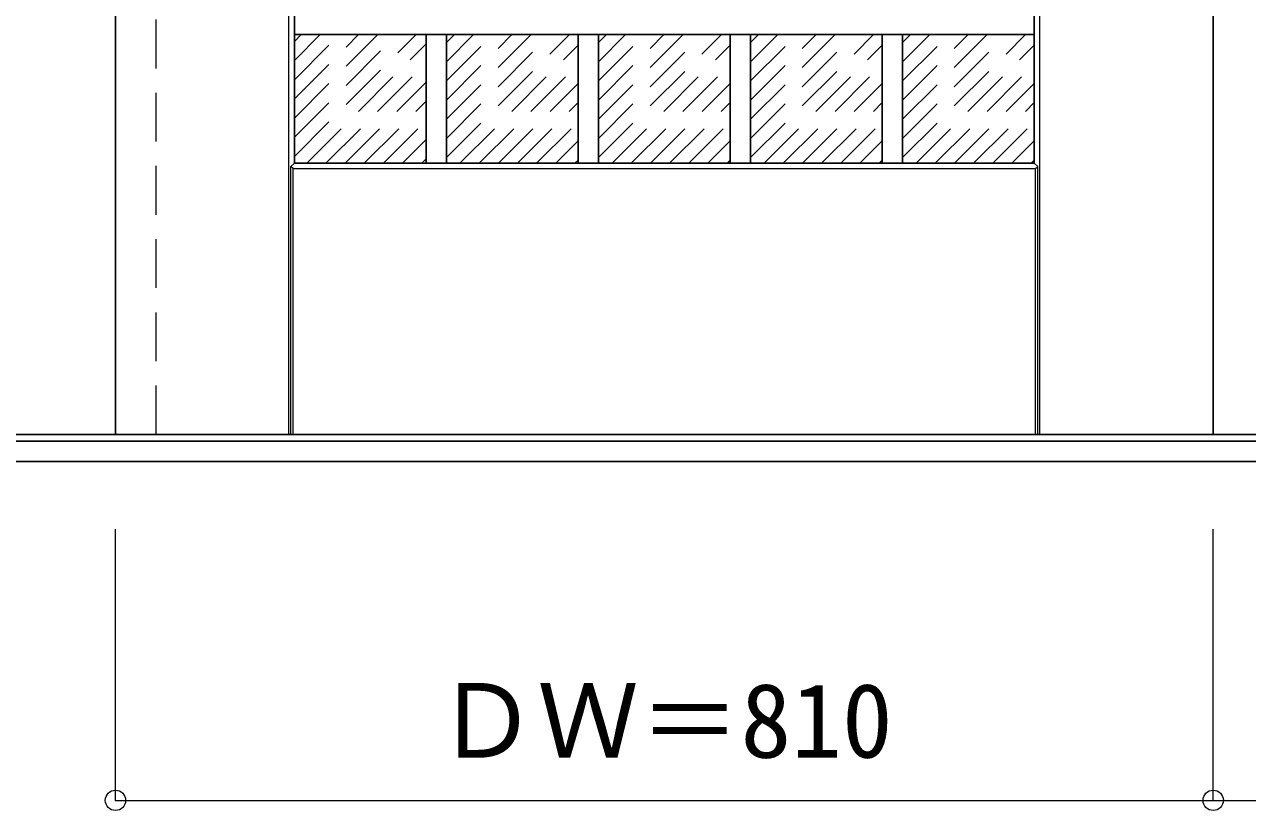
# Model space of a CAD drawing. Units: millimetres, scale not verified. Extents: x -6000 to 5700, y -4307 to 4260.
# Drawn here: x 2018 to 2920, y 1148 to 1728 of the extents above; entities that cross this region are included whole.
import ezdxf
from ezdxf.enums import TextEntityAlignment as Align

# ---------------------------------------------------------------- set-up
doc = ezdxf.new("R2010")
doc.units = ezdxf.units.MM
doc.header["$LTSCALE"] = 30
doc.header["$PDMODE"] = 32
doc.header["$PDSIZE"] = 15
doc.linetypes.add('CHAIN1', pattern=[8, 5, -1, 1, -1])
doc.linetypes.add('DASHED1', pattern=[1.8, 1.2, -0.6])
for name, color, linetype, lineweight in [('0-1_通り芯', 7, 'CHAIN1', 18), ('0-2_扉', 3, 'Continuous', 25), ('0-3_仕上げ', 4, 'Continuous', 9), ('0-4_枠', 3, 'Continuous', 25), ('0-B_寸法', 7, 'Continuous', 9), ('0-C_ハッチ', 4, 'DASHED1', 9)]:
    doc.layers.add(name, color=color, linetype=linetype, lineweight=lineweight)
doc.styles.add('ＭＳ ゴシック', font='')
doc.styles.get('ＭＳ ゴシック').set_extended_font_data('MS Gothic')

msp = doc.modelspace()

# ---------------------------------------------------------------- linework, layer by layer
at = {"layer": '0-1_通り芯'}
msp.add_line((-5490, 1406), (5690, 1406), dxfattribs=at)
at = {"layer": '0-2_扉'}
for p, q in [((2085, 1426), (2085, 3409)), ((2895, 1426), (2895, 3409)), ((1308, 1426), (2895, 1426)), ((4482, 1426), (2895, 1426))]:
    msp.add_line(p, q, dxfattribs=at)
at = {"layer": '0-2_扉', "color": 4, "linetype": 'DASHED1', "lineweight": 9}
msp.add_line((2115, 1426), (2115, 3409), dxfattribs=at)
at = {"layer": '0-3_仕上げ', "color": 7, "lineweight": 18}
for p, q in [((2213, 1426), (2213, 3409)), ((2767, 1426), (2767, 3409)), ((2214.5, 1623.5), (2217, 1626)), ((2763, 1626), (2765.5, 1623.5)), ((2214.5, 1426), (2214.5, 1623.5)), ((2216, 1622), (2214.5, 1623.5)), ((2216, 1426), (2216, 1622)), ((2216, 1622), (2764, 1622)), ((2764, 1622), (2765.5, 1623.5)), ((2764, 1426), (2764, 1622)), ((2765.5, 1426), (2765.5, 1623.5))]:
    msp.add_line(p, q, dxfattribs=at)
at = {"layer": '0-3_仕上げ', "color": 3, "lineweight": 25}
for p, q in [((2217, 1626), (2217, 3259)), ((2763, 1626), (2763, 3259)), ((2763, 1720.87), (2217, 1720.87)), ((2314.2, 1720.87), (2314.2, 1626)), ((2329.2, 1720.87), (2329.2, 1626)), ((2426.4, 1720.87), (2426.4, 1626)), ((2441.4, 1720.87), (2441.4, 1626)), ((2538.6, 1720.87), (2538.6, 1626)), ((2553.6, 1720.87), (2553.6, 1626)), ((2650.8, 1720.87), (2650.8, 1626)), ((2665.8, 1720.87), (2665.8, 1626)), ((2217, 1626), (2763, 1626))]:
    msp.add_line(p, q, dxfattribs=at)
at = {"layer": '0-4_枠'}
for p, q in [((4482, 1421), (1308, 1421)), ((4512, 1406), (1278, 1406))]:
    msp.add_line(p, q, dxfattribs=at)
at = {"layer": '0-B_寸法', "color": 4}
for p, q in [((2085, 1156), (2085, 1356)), ((2895, 1156), (2895, 1356))]:
    msp.add_line(p, q, dxfattribs=at)
msp.add_lwpolyline([(2085, 1156), (3705, 1156), (3705, 1356)], dxfattribs=at)
at = {"layer": '0-B_寸法'}
for p in [(2085, 1156), (2895, 1156)]:
    msp.add_point(p, dxfattribs=at)
at = {"layer": '0-C_ハッチ'}
for p, q in [((2217, 1631.05), (2306.81, 1720.87)), ((2217, 1645.2), (2292.67, 1720.87)), ((2217, 1659.34), (2278.53, 1720.87)), ((2217, 1673.48), (2264.39, 1720.87)), ((2217, 1687.62), (2250.24, 1720.87)), ((2217, 1701.76), (2236.1, 1720.87)), ((2217, 1715.91), (2221.96, 1720.87)), ((2329.2, 1630.12), (2419.95, 1720.87)), ((2329.2, 1644.26), (2405.81, 1720.87)), ((2329.2, 1658.4), (2391.66, 1720.87)), ((2329.2, 1672.54), (2377.52, 1720.87)), ((2329.2, 1686.69), (2363.38, 1720.87)), ((2329.2, 1700.83), (2349.24, 1720.87)), ((2329.2, 1714.97), (2335.1, 1720.87)), ((2441.4, 1630.12), (2532.15, 1720.87)), ((2441.4, 1644.26), (2518.01, 1720.87)), ((2441.4, 1658.4), (2503.86, 1720.87)), ((2441.4, 1672.54), (2489.72, 1720.87)), ((2441.4, 1686.69), (2475.58, 1720.87)), ((2441.4, 1700.83), (2461.44, 1720.87)), ((2441.4, 1714.97), (2447.3, 1720.87)), ((2553.6, 1630.12), (2644.35, 1720.87)), ((2553.6, 1644.26), (2630.21, 1720.87)), ((2553.6, 1658.4), (2616.06, 1720.87)), ((2553.6, 1672.54), (2601.92, 1720.87)), ((2553.6, 1686.69), (2587.78, 1720.87)), ((2553.6, 1700.83), (2573.64, 1720.87)), ((2553.6, 1714.97), (2559.5, 1720.87)), ((2665.8, 1630.12), (2756.55, 1720.87)), ((2665.8, 1644.26), (2742.41, 1720.87)), ((2665.8, 1658.4), (2728.26, 1720.87)), ((2665.8, 1672.54), (2714.12, 1720.87)), ((2665.8, 1686.69), (2699.98, 1720.87)), ((2665.8, 1700.83), (2685.84, 1720.87)), ((2665.8, 1714.97), (2671.7, 1720.87)), ((2226.09, 1626), (2314.2, 1714.11)), ((2339.22, 1626), (2426.4, 1713.17)), ((2451.42, 1626), (2538.6, 1713.17)), ((2563.62, 1626), (2650.8, 1713.17)), ((2675.82, 1626), (2763, 1713.17)), ((2240.23, 1626), (2314.2, 1699.97)), ((2353.37, 1626), (2426.4, 1699.03)), ((2465.57, 1626), (2538.6, 1699.03)), ((2577.77, 1626), (2650.8, 1699.03)), ((2689.97, 1626), (2763, 1699.03)), ((2254.37, 1626), (2314.2, 1685.83)), ((2367.51, 1626), (2426.4, 1684.89)), ((2479.71, 1626), (2538.6, 1684.89)), ((2591.91, 1626), (2650.8, 1684.89)), ((2704.11, 1626), (2763, 1684.89)), ((2268.51, 1626), (2314.2, 1671.69)), ((2381.65, 1626), (2426.4, 1670.75)), ((2493.85, 1626), (2538.6, 1670.75)), ((2606.05, 1626), (2650.8, 1670.75)), ((2718.25, 1626), (2763, 1670.75)), ((2282.66, 1626), (2314.2, 1657.54)), ((2395.79, 1626), (2426.4, 1656.61)), ((2507.99, 1626), (2538.6, 1656.61)), ((2620.19, 1626), (2650.8, 1656.61)), ((2732.39, 1626), (2763, 1656.61)), ((2296.8, 1626), (2314.2, 1643.4)), ((2409.94, 1626), (2426.4, 1642.46)), ((2522.14, 1626), (2538.6, 1642.46)), ((2634.34, 1626), (2650.8, 1642.46)), ((2746.54, 1626), (2763, 1642.46)), ((2310.94, 1626), (2314.2, 1629.26)), ((2424.08, 1626), (2426.4, 1628.32)), ((2536.28, 1626), (2538.6, 1628.32)), ((2648.48, 1626), (2650.8, 1628.32)), ((2760.68, 1626), (2763, 1628.32))]:
    msp.add_line(p, q, dxfattribs=at)

# ---------------------------------------------------------------- texts
at = {"layer": '0-B_寸法', "style": 'ＭＳ ゴシック'}
msp.add_text('ＤＷ＝810', height=54.99, dxfattribs=at).set_placement((2321.25, 1171), align=Align.BOTTOM_LEFT)

doc.saveas('drawing.dxf')
